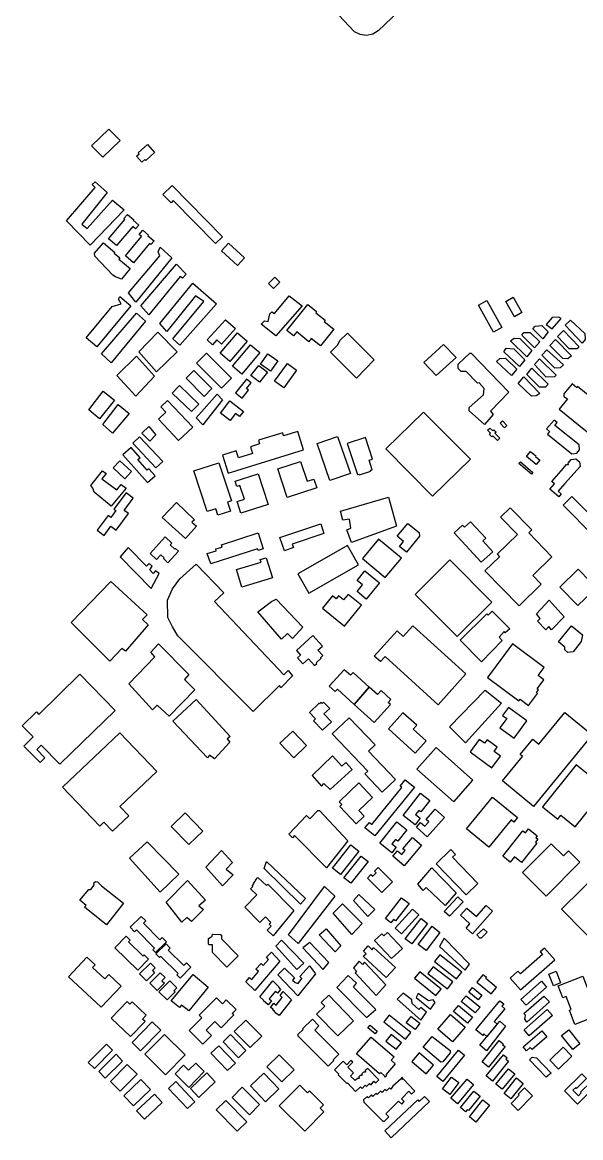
# Model space of a CAD drawing. Header units: metres. Extents: x -118 to 4032, y -3666 to 171.
# Drawn here: x -118 to 674, y -3665 to -2081 of the extents above; entities that cross this region are included whole.
import ezdxf

# ---------------------------------------------------------------- set-up
doc = ezdxf.new("R2010")
doc.units = ezdxf.units.M
doc.layers.add('CIVIL_BUILDING', color=6, linetype='Continuous')
doc.layers.add('TAXIWAY', color=5, linetype='Continuous')

msp = doc.modelspace()

# ---------------------------------------------------------------- linework, layer by layer
at = {"layer": 'CIVIL_BUILDING'}
for points in [[(4.5, -2232.4), (20.4, -2248.9), (-4.2, -2272.6), (-20.1, -2256.1), (4.5, -2232.4)], [(59.1, -2254.2), (69.4, -2265.6), (56.9, -2277.1), (55.6, -2275.7), (51.2, -2279.7), (43.5, -2271.2), (47.4, -2267.6), (46, -2266.2), (59.1, -2254.2)], [(9.7, -2333.5), (26.1, -2347.1), (-22.3, -2397.5), (-55.9, -2362.7), (-15.1, -2315.5), (-19.1, -2311.1), (-15.1, -2307.5), (2.1, -2322.7), (-33.9, -2367.5), (-26.3, -2373.5), (9.7, -2333.5)], [(94.3, -2312.7), (165.7, -2385.4), (155.9, -2395.1), (95.9, -2334), (92.6, -2337.2), (81.2, -2325.5), (94.3, -2312.7)], [(30.7, -2353.7), (39.7, -2361.4), (39.1, -2362.1), (46.9, -2368.8), (42.4, -2374.1), (38.5, -2370.7), (15.4, -2398), (4.1, -2388.4), (27.2, -2361.1), (25.5, -2359.7), (30.7, -2353.7)], [(52.4, -2376.2), (60.5, -2383), (59.8, -2383.9), (68.5, -2391.2), (64, -2396.5), (62.2, -2395.1), (39.2, -2422.4), (27.8, -2412.7), (50.9, -2385.2), (47.4, -2382.2), (52.4, -2376.2)], [(-3.2, -2393.9), (12.9, -2407.8), (12.1, -2408.7), (20.2, -2415.6), (18.8, -2417.3), (34.6, -2430.7), (22.2, -2445.5), (13.6, -2442.4), (10, -2440.1), (-15.4, -2413.2), (-15.9, -2408.9), (-3.2, -2393.9)], [(77, -2400.3), (93.8, -2415.5), (42.6, -2478.3), (32.2, -2465.1), (76.6, -2412.3), (74.2, -2406.7), (77, -2400.3)], [(174.4, -2394.5), (197, -2415.6), (186.8, -2426.4), (164.3, -2405.3), (174.4, -2394.5)], [(100.6, -2424.3), (114, -2438.5), (109, -2444.3), (105.5, -2441.8), (61, -2496.3), (49.8, -2483.5), (100.6, -2424.3)], [(95, -2530.3), (139.4, -2477.5), (127.4, -2469.5), (86.6, -2519.9), (76.6, -2508.7), (123.4, -2451.5), (157, -2480.7), (105, -2539.5), (95, -2530.3)], [(239.9, -2442.6), (247.2, -2449.9), (238.1, -2459.1), (230.8, -2451.9), (239.9, -2442.6)], [(20.2, -2470.3), (35.4, -2483.5), (-12.6, -2541.9), (-27.8, -2529.1), (9, -2484.3), (21.8, -2480.7), (18.2, -2474.3), (20.2, -2470.3)], [(260.2, -2469.5), (278.6, -2483.5), (241.5, -2526), (220.6, -2509.5), (225.3, -2504.7), (230.4, -2505.8), (233, -2494.8), (235.9, -2492), (239.5, -2494.4), (260.2, -2469.5)], [(286.9, -2481.8), (299.3, -2491.8), (298.1, -2493.3), (311.2, -2503.9), (309.8, -2505.6), (323.7, -2516.9), (304.6, -2540.4), (291.7, -2529.9), (288, -2534.5), (271.1, -2520.7), (266.5, -2526.2), (257, -2518.5), (286.9, -2481.8)], [(540.7, -2475.9), (562.2, -2514.3), (550.4, -2520.9), (529, -2482.4), (540.7, -2475.9)], [(578.2, -2471.4), (590.6, -2493.1), (580.1, -2499.1), (567.8, -2477.4), (578.2, -2471.4)], [(43.4, -2493.8), (56.5, -2505.1), (7.8, -2564.3), (-6.1, -2551.7), (43.4, -2493.8)], [(633.3, -2516), (646.1, -2501.6), (642.9, -2499.6), (633.3, -2500), (624.9, -2510), (633.3, -2516)], [(170, -2503.2), (184.1, -2515.6), (164.5, -2538), (157.7, -2531.6), (151.3, -2538.8), (144.1, -2531.6), (170, -2503.2)], [(618.8, -2511.4), (628, -2520.6), (620.4, -2530.2), (606, -2516.2), (609.2, -2512.2), (618.8, -2511.4)], [(649.7, -2518.4), (671.6, -2541.5), (669, -2544.6), (657.8, -2544.6), (641.3, -2527), (649.7, -2518.4)], [(659.7, -2503.8), (680.1, -2522.6), (680.5, -2531.4), (676.1, -2536.5), (652.1, -2510.9), (659.7, -2503.8)], [(73.8, -2521.1), (101.4, -2549.1), (72.2, -2577.1), (47, -2549.1), (73.8, -2521.1)], [(186.9, -2521.7), (200.8, -2533.9), (176, -2562.4), (162.2, -2550.6), (186.9, -2521.7)], [(343.3, -2522.4), (380.8, -2560.4), (356, -2586.4), (319.1, -2549.2), (329.5, -2538.7), (332.2, -2532.6), (343.3, -2522.4)], [(587.6, -2529.8), (604.8, -2547), (597.6, -2556.2), (574.4, -2533.4), (579.4, -2529.4), (587.6, -2529.8)], [(602.2, -2521.2), (615.8, -2534.8), (608.6, -2543.2), (590.6, -2525.2), (593.4, -2521.2), (602.2, -2521.2)], [(638.4, -2531.5), (660.8, -2554.7), (656, -2559), (648.8, -2558.5), (630.4, -2539.9), (638.4, -2531.5)], [(205.6, -2538.8), (218.9, -2550), (193.2, -2580.6), (179.9, -2569.4), (205.6, -2538.8)], [(479.1, -2538.3), (497.1, -2556.7), (469.1, -2582.7), (451.5, -2563.9), (479.1, -2538.3)], [(579.1, -2544.7), (594.7, -2560.3), (587.1, -2569.9), (565.1, -2548.7), (568.3, -2543.9), (579.1, -2544.7)], [(626.1, -2546.1), (649.5, -2567.5), (644.8, -2571.7), (637.4, -2572.2), (618.9, -2553.7), (626.1, -2546.1)], [(69, -2583.5), (42.6, -2611.9), (15.8, -2582.3), (43.4, -2555.1), (69, -2583.5)], [(143.2, -2551), (129, -2565.2), (164.1, -2600.4), (178.4, -2586.3), (143.2, -2551)], [(230, -2551.8), (244, -2561.5), (233.7, -2576.3), (219.7, -2566.6), (230, -2551.8)], [(257.9, -2565.6), (270.7, -2574.9), (252.5, -2600.1), (239.6, -2590.7), (257.9, -2565.6)], [(516.8, -2550.7), (518.8, -2550.6), (572.2, -2606.3), (545.8, -2633.2), (550, -2638), (537.5, -2652.1), (515.6, -2632.6), (515.8, -2628.1), (536.3, -2609.9), (536.8, -2600.9), (530.1, -2593), (527.5, -2593.3), (511.5, -2577), (504.6, -2576.8), (500.1, -2572.4), (500.2, -2566.2), (516.8, -2550.7)], [(567.5, -2557.9), (583.5, -2573.5), (575.9, -2582.3), (554.7, -2562.7), (559.5, -2558.3), (567.5, -2557.9)], [(615.5, -2558.7), (639.2, -2581.8), (636.7, -2584.2), (625.2, -2585), (608.3, -2566.7), (615.5, -2558.7)], [(114, -2586.4), (125.2, -2575.3), (150.7, -2601), (139.6, -2612.1), (114, -2586.4)], [(217.4, -2568.2), (229.5, -2577.6), (218.2, -2592), (206.1, -2582.5), (217.4, -2568.2)], [(604.6, -2572.2), (627.8, -2595), (624.2, -2599), (615.4, -2599), (597.4, -2581), (604.6, -2572.2)], [(104.8, -2596.6), (94.4, -2607.4), (121.8, -2633.7), (132.1, -2623), (104.8, -2596.6)], [(199.9, -2587.5), (184, -2607.3), (193.4, -2614.7), (202.6, -2603.2), (199.8, -2601), (206.4, -2592.8), (199.9, -2587.5)], [(593.4, -2584.4), (615.8, -2608), (611, -2611.2), (604.2, -2612), (585.4, -2594), (593.4, -2584.4)], [(643.4, -2630.1), (683.1, -2662.5), (709.2, -2630.5), (669.6, -2598.2), (668.4, -2599.8), (661.7, -2594.3), (650.1, -2608.5), (650.3, -2612.1), (655.5, -2615.7), (643.4, -2630.1)], [(-3.8, -2604.7), (12.6, -2617.5), (-9, -2643.9), (-24.2, -2631.1), (-3.8, -2604.7)], [(158.3, -2609.1), (165.9, -2617.1), (137.9, -2652.7), (128.3, -2642.7), (158.3, -2609.1)], [(17.4, -2623.9), (33.4, -2636.3), (9.8, -2664.3), (-4.2, -2651.9), (17.4, -2623.9)], [(87.7, -2618), (123.5, -2655.7), (103.4, -2674.8), (74.7, -2644.7), (85.5, -2634.4), (78.4, -2626.8), (87.7, -2618)], [(176.3, -2618.5), (195.7, -2633.4), (189.9, -2640.9), (184.3, -2636.5), (176.6, -2646.5), (162.8, -2635.9), (176.3, -2618.5)], [(451, -2634.7), (397.6, -2686.5), (463.9, -2753.7), (517.6, -2701.5), (451, -2634.7)], [(61, -2655.1), (71, -2666.7), (62.6, -2675.9), (51, -2664.3), (61, -2655.1)], [(545, -2657.1), (549.1, -2661.3), (550.7, -2659.7), (553.9, -2662.9), (552.3, -2664.4), (559.3, -2671.6), (555.9, -2674.9), (549.2, -2668), (547.8, -2669.4), (544.5, -2666.1), (546, -2664.6), (541.7, -2660.3), (545, -2657.1)], [(563, -2647), (569.4, -2653.7), (566.1, -2656.9), (559.6, -2650.3), (563, -2647)], [(626.9, -2665.7), (661.3, -2693.6), (668.4, -2692.9), (672.2, -2688.1), (671.7, -2681), (637.4, -2653.4), (640.5, -2649.4), (636.5, -2645.8), (625.6, -2658.3), (629.7, -2661.8), (626.9, -2665.7)], [(48.1, -2669.6), (81.1, -2704.5), (71.3, -2713.7), (38.3, -2678.8), (48.1, -2669.6)], [(165.7, -2695.7), (173.6, -2721.2), (280.8, -2688.1), (272.7, -2662), (252.4, -2668.2), (251.1, -2664), (216.8, -2674.5), (218.4, -2679.7), (205.4, -2683.7), (208.3, -2693.3), (188.3, -2699.4), (185.3, -2689.7), (165.7, -2695.7)], [(299.8, -2679.1), (328.9, -2669), (347.2, -2721.7), (318.1, -2731.8), (299.8, -2679.1)], [(342.6, -2679.3), (357.1, -2723.3), (359.5, -2722.5), (359.9, -2723.7), (376, -2718.4), (375.6, -2717.1), (378.2, -2716.3), (373.8, -2702.9), (378.6, -2701.3), (368.6, -2670.7), (342.6, -2679.3)], [(24.3, -2695.3), (59.1, -2734.6), (69.9, -2725), (61.1, -2714.9), (58.8, -2716.9), (45.6, -2702), (48.8, -2699.3), (36, -2684.9), (24.3, -2695.3)], [(597, -2697.4), (603, -2690.3), (610.5, -2696.7), (609.8, -2697.6), (616, -2702.8), (610.7, -2709), (597, -2697.4)], [(20.1, -2703.6), (36.5, -2719), (26.9, -2729.2), (10.5, -2713.8), (20.1, -2703.6)], [(125.1, -2718.1), (160.7, -2706.5), (178.3, -2760.4), (173, -2762.2), (177.2, -2775), (159.2, -2780.9), (156.2, -2771.7), (143.9, -2775.7), (125.1, -2718.1)], [(276.4, -2704.4), (285.7, -2732.7), (295.4, -2729.5), (299.5, -2741.8), (257.5, -2755.7), (244.1, -2715.1), (276.4, -2704.4)], [(586.3, -2707.6), (588.4, -2705.1), (606.3, -2720.1), (604.2, -2722.6), (586.3, -2707.6)], [(651.5, -2735.8), (642, -2747), (646.4, -2750.7), (642.9, -2754.8), (630.3, -2744.1), (636.9, -2736.4), (632.9, -2733), (646.1, -2717.8), (646.5, -2718.1), (653.9, -2708.9), (656.5, -2708.8), (656.3, -2707), (660.4, -2701.8), (667, -2701), (672.3, -2705.1), (673.1, -2711.8), (651.5, -2735.8)], [(-4.6, -2717.9), (0.6, -2721.9), (-5.4, -2729.1), (15.8, -2745.1), (21.8, -2737.1), (29, -2742.7), (7.8, -2767.9), (-16.6, -2748.3), (-18.2, -2742.7), (-21.4, -2738.7), (-4.6, -2717.9)], [(216.5, -2722), (230.3, -2765.7), (191.5, -2778), (186.3, -2761.6), (196.7, -2758.3), (190.5, -2738.7), (186, -2740.1), (183.6, -2732.4), (216.5, -2722)], [(-12.3, -2802.2), (-2.4, -2809.5), (7.2, -2796.4), (15, -2802.1), (32.1, -2778.7), (26.2, -2774.4), (39.1, -2756.9), (28.8, -2749.3), (11.7, -2772.5), (14.4, -2774.4), (7.3, -2784.1), (3.2, -2781.1), (-12.3, -2802.2)], [(401.4, -2755.1), (412.6, -2796.7), (348.6, -2819.5), (342.2, -2801.5), (347.8, -2799.1), (345.8, -2786.3), (336.6, -2787.9), (333, -2775.1), (401.4, -2755.1)], [(661.5, -2754.4), (649, -2766.8), (692.9, -2810.6), (705.3, -2798.2), (661.5, -2754.4)], [(113, -2813.9), (80.2, -2784.3), (100.2, -2762.7), (125.8, -2787.5), (122.2, -2790.7), (128.6, -2796.7), (113, -2813.9)], [(560.2, -2783.8), (584.2, -2808.5), (555.5, -2836.4), (558.8, -2839.8), (538.2, -2859.9), (586.5, -2909.6), (618, -2879), (605.9, -2866.5), (633.2, -2839.9), (600.2, -2805.9), (604.6, -2801.6), (574.1, -2770.2), (560.2, -2783.8)], [(305, -2793.2), (309.7, -2807), (264.7, -2822.1), (266.3, -2827), (253.5, -2831.3), (247.2, -2812.6), (305, -2793.2)], [(445.2, -2810.9), (426.8, -2833.5), (416.8, -2825.4), (422.7, -2818.2), (413.7, -2810.9), (428.6, -2792.5), (444.8, -2805.7), (445.2, -2810.9)], [(494.4, -2806), (532.7, -2847.7), (549.1, -2832.7), (535.1, -2817.4), (539.2, -2813.7), (517.8, -2790.3), (509.3, -2798.1), (506.4, -2795), (494.4, -2806)], [(84.2, -2811.5), (94, -2820.4), (91.5, -2823.1), (98.1, -2829), (98.9, -2828), (103.1, -2831.8), (88.2, -2848.4), (81.8, -2842.6), (82.9, -2841.4), (78, -2837), (72, -2843.7), (62.8, -2835.4), (84.2, -2811.5)], [(216.1, -2806), (223.3, -2828.8), (216.2, -2831), (215.3, -2828.5), (149, -2849.8), (144.1, -2835.4), (156.8, -2831.5), (156.1, -2828.9), (165, -2826.1), (164.2, -2823), (216.1, -2806)], [(386.9, -2814.9), (364.4, -2842.5), (396.3, -2869.5), (419.7, -2842), (386.9, -2814.9)], [(31.8, -2826.7), (20.6, -2839.9), (64.6, -2885.1), (75.8, -2863.9), (70.6, -2859.9), (67.4, -2863.9), (62.6, -2858.3), (65.8, -2853.1), (61.8, -2849.5), (57.8, -2853.1), (31.8, -2826.7)], [(272.5, -2864.2), (288.2, -2891.8), (358.7, -2851.6), (343, -2824), (272.5, -2864.2)], [(128.1, -2850.6), (167.7, -2891.3), (154.5, -2903.3), (252.7, -3007.4), (259.1, -3001.4), (265.1, -3009), (248.7, -3025.9), (246.4, -3022.8), (209.1, -3059.8), (102.3, -2952.2), (94.7, -2939.4), (88.2, -2926.3), (87.7, -2901.8), (94.5, -2885.4), (104.9, -2871.4), (128.1, -2850.6)], [(220.4, -2847.4), (219.3, -2843.9), (227.8, -2841.3), (236.6, -2869.8), (193.3, -2883.1), (185.6, -2858.2), (220.4, -2847.4)], [(488.4, -2844.5), (439.2, -2893.3), (498.7, -2953.4), (548, -2904.6), (488.4, -2844.5)], [(367.6, -2860.1), (388.5, -2877.1), (369.8, -2900.1), (356.7, -2889.4), (364.3, -2880), (356.6, -2873.7), (367.6, -2860.1)], [(670.2, -2857.7), (644.3, -2883), (670, -2909.3), (690.3, -2889.5), (692, -2891.4), (698.8, -2884.7), (689, -2874.6), (687.8, -2875.7), (670.2, -2857.7)], [(7.4, -2875.1), (59, -2922.3), (52.2, -2929.1), (60.2, -2936.7), (28.2, -2973.9), (22.6, -2970.3), (5.8, -2988.3), (-49, -2933.1), (7.4, -2875.1)], [(307.6, -2912.9), (338.7, -2938.3), (362.9, -2908.7), (344, -2893.3), (337.5, -2901.2), (330.5, -2895.5), (327, -2899.8), (321.9, -2895.5), (307.6, -2912.9)], [(241.8, -2900.3), (279.8, -2939.9), (265, -2955.9), (257.8, -2949.1), (249.4, -2957.1), (215.8, -2918.3), (235, -2903.5), (241.8, -2900.3)], [(629.5, -2901.5), (650.7, -2925.1), (632.7, -2943.5), (628.7, -2939.1), (624.7, -2943.9), (612.7, -2931.5), (616.3, -2927.5), (611.1, -2921.1), (629.5, -2901.5)], [(533.3, -2989.1), (502.8, -2958.6), (540.6, -2920.9), (542.6, -2922.9), (548.4, -2917.2), (573.5, -2942.3), (566.9, -2947.8), (565.5, -2946.3), (558.2, -2953.9), (562.8, -2958.9), (533.3, -2989.1)], [(413.6, -2945.1), (422.3, -2953), (435.7, -2938.1), (511.2, -3006.4), (471.7, -3050), (396.3, -2981.8), (389.8, -2988.9), (381.1, -2981), (413.6, -2945.1)], [(660.8, -2937.9), (676.8, -2950.7), (674.8, -2960.3), (663.2, -2975.1), (656, -2975.9), (651.6, -2972.3), (651.6, -2968.3), (642.4, -2960.7), (660.8, -2937.9)], [(293.7, -2951.8), (270.6, -2973), (276.5, -2979.5), (272.2, -2983.4), (279.9, -2991.8), (287.5, -2984.8), (296.3, -2994.5), (299.7, -2991.4), (298.8, -2990.4), (305.7, -2984.1), (304.9, -2983.3), (308.3, -2980.2), (301.2, -2972.5), (307.5, -2966.8), (293.7, -2951.8)], [(75, -2963.5), (117.8, -3007.1), (111.8, -3014.3), (126.2, -3029.1), (89.8, -3066.3), (73, -3050.7), (66.2, -3057.1), (32.6, -3020.3), (69.8, -2981.9), (63.8, -2975.5), (75, -2963.5)], [(577.2, -2963.7), (541.8, -3011.4), (586.2, -3044.4), (587.9, -3042.1), (600.1, -3051.2), (612.9, -3034), (611.1, -3032.7), (614, -3028.8), (612.3, -3027.5), (621.7, -3014.8), (613.5, -3008.8), (622.2, -2997.1), (577.2, -2963.7)], [(-36.6, -3006.8), (13.5, -3058.1), (-65, -3134.6), (-91.5, -3107.4), (-98, -3113.7), (-86.4, -3125.6), (-93.3, -3132.3), (-116.3, -3108.7), (-103, -3095.7), (-118.4, -3079.9), (-98.4, -3060.4), (-95, -3063.8), (-36.6, -3006.8)], [(352.4, -3049.6), (374, -3025.3), (350.9, -3004.3), (347.3, -3008.2), (338.5, -3000.3), (317.2, -3023.8), (325.7, -3031.5), (328.7, -3028.2), (352.4, -3049.6)], [(374, -3025.3), (352.4, -3049.6), (380.9, -3075.4), (404, -3049.8), (400.7, -3046.8), (404.6, -3042.5), (390.7, -3029.9), (385.5, -3035.7), (374, -3025.3)], [(538.3, -3029.5), (561.5, -3047.9), (510.7, -3104.3), (487.9, -3081.5), (538.3, -3029.5)], [(128.2, -3042.7), (176.6, -3095.1), (172.2, -3098.3), (176.2, -3103.1), (154.2, -3127.1), (147.4, -3121.5), (144.2, -3125.5), (95.4, -3073.5), (128.2, -3042.7)], [(289.1, -3061), (297.8, -3070.2), (294.8, -3073), (307.6, -3086.4), (320.3, -3074.2), (309.7, -3063.1), (317.8, -3055.4), (309.1, -3046.3), (307.1, -3048.2), (305.7, -3046.7), (303.4, -3048.8), (302.7, -3048), (289.1, -3061)], [(571.5, -3053.8), (563.1, -3065.2), (569, -3069.5), (559.3, -3082.7), (579.7, -3097.7), (597.8, -3073.1), (571.5, -3053.8)], [(345.6, -3068.5), (321.4, -3091.4), (371.9, -3144.6), (367.9, -3148.4), (392.2, -3174.1), (411, -3156.3), (372.8, -3116.1), (382.2, -3107.1), (345.6, -3068.5)], [(401.1, -3084.4), (439.3, -3118.8), (454.9, -3101.5), (436.4, -3084.8), (441.3, -3079.3), (421.6, -3061.6), (401.1, -3084.4)], [(690.4, -3092.6), (606.9, -3194.5), (562.9, -3158.4), (591.5, -3123.4), (588.3, -3120.8), (606.2, -3098.9), (614.8, -3105.9), (651.6, -3060.9), (690.4, -3092.6)], [(265.3, -3087.4), (285.1, -3108), (267, -3125.4), (247.2, -3104.8), (265.3, -3087.4)], [(20.1, -3089.8), (72.4, -3145.1), (20.1, -3194.6), (32.6, -3207.8), (9.7, -3229.5), (-2.5, -3216.7), (-8.6, -3222.5), (-61.3, -3167), (20.1, -3089.8)], [(517.2, -3117.1), (547.9, -3139.7), (560.2, -3123), (551.1, -3116.3), (555.3, -3110.5), (541.1, -3100.1), (537.5, -3104.9), (530.1, -3099.5), (517.2, -3117.1)], [(468.7, -3110.9), (441.6, -3141.5), (493.9, -3187.8), (521, -3157.2), (468.7, -3110.9)], [(292.7, -3150.7), (306.3, -3165.9), (309.5, -3161.9), (318.7, -3170.7), (349.9, -3141.9), (340.7, -3131.9), (335.1, -3137.5), (321.9, -3122.7), (292.7, -3150.7)], [(667.7, -3135.4), (619.6, -3194.9), (641.4, -3212.5), (645.8, -3207), (666.1, -3223.4), (709.7, -3169.3), (667.7, -3135.4)], [(359.4, -3161.2), (378.7, -3181.6), (359.1, -3200.2), (366.7, -3208.2), (355.2, -3219), (332.2, -3194.6), (335, -3192), (331.1, -3187.9), (359.4, -3161.2)], [(425.1, -3156.7), (438, -3167.1), (381.8, -3236.3), (367.9, -3225), (374.1, -3217.4), (377.7, -3220.3), (420.4, -3167.7), (417.9, -3165.6), (425.1, -3156.7)], [(446.6, -3175.8), (459.8, -3186.1), (447.2, -3202.4), (444.2, -3200.1), (439.6, -3206), (446.4, -3211.3), (439.3, -3220.5), (422.3, -3207.3), (446.6, -3175.8)], [(548.9, -3181.2), (584.5, -3210.4), (579.3, -3216.8), (575.5, -3213.6), (543.7, -3252.3), (512, -3226.3), (548.9, -3181.2)], [(467.6, -3198.6), (480.7, -3210.4), (456.2, -3237.8), (440.8, -3224), (446.8, -3217.2), (452.9, -3222.6), (458.5, -3216.3), (454.8, -3212.9), (467.6, -3198.6)], [(112.8, -3203.8), (137.6, -3229.5), (117.9, -3248.6), (93, -3222.9), (112.8, -3203.8)], [(303.2, -3200.4), (343.6, -3243.2), (313.2, -3281.6), (268, -3235.6), (264.8, -3239.2), (259.6, -3234), (284.8, -3207.2), (289.6, -3212), (301.2, -3200.4), (303.2, -3200.4)], [(413.3, -3216.5), (427.4, -3227.8), (414.4, -3243.9), (411.2, -3241.3), (406.1, -3247.5), (412.2, -3252.4), (405.9, -3260.3), (388.9, -3246.6), (413.3, -3216.5)], [(610.4, -3238.7), (613.4, -3241), (609.8, -3245.5), (611.6, -3246.9), (589.8, -3274.2), (579.9, -3266.3), (574.1, -3273.5), (563.3, -3265), (591.9, -3229.1), (595.5, -3232), (599.9, -3226.4), (612.3, -3236.3), (610.4, -3238.7)], [(58.7, -3244.9), (103.6, -3290.9), (77.2, -3316.1), (33.5, -3268.1), (58.7, -3244.9)], [(435.3, -3238.6), (448.1, -3249.5), (423.3, -3278.8), (407.4, -3265.3), (414, -3257.5), (420.2, -3262.7), (424.7, -3257.3), (421.6, -3254.7), (435.3, -3238.6)], [(164.2, -3257.1), (179.8, -3274.3), (171, -3283.5), (180.6, -3291.5), (165.8, -3307.1), (142.2, -3280.7), (164.2, -3257.1)], [(347.7, -3249.2), (359.1, -3258.1), (333.2, -3291.1), (321.8, -3282.2), (347.7, -3249.2)], [(489.7, -3255.7), (468.9, -3275.9), (511.6, -3320), (528.2, -3303.9), (492.1, -3266.7), (496.4, -3262.6), (489.7, -3255.7)], [(591.6, -3288.5), (624.9, -3321.8), (672.9, -3273.7), (656.7, -3257.5), (649.4, -3264.8), (632.3, -3247.7), (591.6, -3288.5)], [(228.2, -3272.7), (283.4, -3325.5), (276.2, -3333.1), (225, -3282.7), (228.2, -3272.7)], [(362.5, -3265.1), (372.3, -3272.9), (347.9, -3303.7), (338.1, -3295.8), (362.5, -3265.1)], [(386.5, -3281.4), (406.9, -3301.8), (391.8, -3316.9), (371.3, -3296.3), (376.4, -3291.3), (379, -3293.8), (383.9, -3288.8), (381.5, -3286.4), (386.5, -3281.4)], [(462.7, -3281.9), (497.5, -3317.1), (481.5, -3335.1), (454.7, -3309.5), (450.3, -3313.9), (442.7, -3305.1), (462.7, -3281.9)], [(646.8, -3340.2), (711.4, -3406.1), (768.5, -3350.1), (731.4, -3312.4), (735.6, -3308.3), (712.6, -3284.9), (708.7, -3288.8), (704, -3284.1), (646.8, -3340.2)], [(-16.3, -3306.5), (-17, -3305), (-16.5, -3302.5), (-14.4, -3301), (-11.9, -3301.4), (-5.8, -3307.1), (25.2, -3331.9), (1, -3362.8), (-30.1, -3337.8), (-27.7, -3335), (-36.6, -3327.8), (-23.9, -3312.6), (-21, -3312.7), (-16.3, -3306.5)], [(115.8, -3299.5), (141.4, -3327.5), (132.2, -3335.5), (138.6, -3340.7), (121.8, -3357.9), (115, -3352.3), (108.2, -3358.7), (85.8, -3330.7), (115.8, -3299.5)], [(230, -3304.7), (267.1, -3342.2), (237.6, -3378.5), (229.2, -3370.2), (234.7, -3364.7), (232.1, -3361.9), (234.4, -3359.2), (226.7, -3351.3), (218.6, -3359.5), (197.3, -3337.5), (214.2, -3320.2), (205.3, -3311.6), (208.6, -3308.2), (207.7, -3307.3), (210.7, -3304.2), (209.8, -3303.3), (213.1, -3299.9), (212.3, -3299.1), (216, -3295.3), (227.9, -3306.8), (230, -3304.7)], [(310.6, -3308.3), (325, -3321.9), (273, -3389.1), (259.4, -3376.7), (310.6, -3308.3)], [(359.4, -3319.5), (381.8, -3341.1), (371.8, -3350.7), (351.4, -3328.3), (359.4, -3319.5)], [(419.9, -3324.2), (430.5, -3332.6), (411.1, -3357.1), (408.5, -3355), (404.7, -3359.8), (396.8, -3353.5), (419.9, -3324.2)], [(499.6, -3323.1), (507, -3329.8), (487.9, -3350.6), (480.5, -3343.9), (499.6, -3323.1)], [(335.8, -3332.7), (363.8, -3360.7), (349, -3376.3), (322.6, -3345.9), (335.8, -3332.7)], [(435.3, -3340.3), (444.4, -3348.6), (419.5, -3375.6), (410.5, -3367.3), (435.3, -3340.3)], [(539.9, -3335.3), (548.8, -3343.2), (520.3, -3375.3), (511.3, -3367.3), (516.8, -3361.1), (503.3, -3349.1), (512.5, -3338.9), (526, -3350.9), (539.9, -3335.3)], [(34.7, -3366), (50.4, -3350.7), (56.7, -3357.2), (53.7, -3360.1), (76.9, -3384.1), (80.2, -3380.9), (86, -3386.9), (70.6, -3401.9), (66.8, -3398), (69.1, -3395.8), (43.6, -3369.7), (40.9, -3372.4), (34.7, -3366)], [(447.5, -3353.8), (456.6, -3361), (434.2, -3389.5), (425.1, -3382.4), (447.5, -3353.8)], [(312.6, -3368.3), (333.8, -3392.3), (325.8, -3401.1), (303, -3377.1), (312.6, -3368.3)], [(381.5, -3384.9), (405.7, -3410.6), (421.1, -3396.2), (399.7, -3373.5), (394.6, -3378.3), (391.7, -3375.3), (381.5, -3384.9)], [(463, -3364.8), (474.2, -3373.4), (454.5, -3399.1), (443.3, -3390.5), (463, -3364.8)], [(541.2, -3373.2), (532.8, -3381.7), (531, -3381.4), (526.8, -3377), (536, -3368.2), (541.2, -3373.2)], [(13, -3395.3), (45.6, -3426.9), (60.7, -3411.3), (54.6, -3405.3), (52.9, -3407), (32.1, -3386.8), (34.5, -3384.4), (28.9, -3378.9), (13, -3395.3)], [(120.9, -3423), (105.5, -3438.4), (100.8, -3433.7), (102.7, -3431.9), (78.2, -3407.6), (76.5, -3409.2), (71.3, -3404.1), (85.6, -3389.7), (91.5, -3395.6), (88.7, -3398.5), (111, -3420.6), (114.7, -3416.8), (120.9, -3423)], [(164.3, -3382.6), (187.8, -3406.6), (171.7, -3422.7), (151.3, -3401.9), (151.6, -3390.9), (146.3, -3391), (145.6, -3389.5), (145.9, -3381.9), (148.3, -3380.9), (150.8, -3378.6), (151.2, -3376.7), (152, -3376.1), (163, -3376.2), (164.3, -3377.3), (164.3, -3382.6)], [(249.4, -3384.3), (281, -3417.1), (271, -3425.9), (241.4, -3393.1), (249.4, -3384.3)], [(279.8, -3395.5), (308.6, -3426.3), (316.6, -3416.3), (289.4, -3387.9), (279.8, -3395.5)], [(473.8, -3393.5), (510.2, -3427.1), (516.2, -3418.7), (480.2, -3381.5), (473.8, -3393.5)], [(235.1, -3401.4), (247.1, -3414.2), (211.5, -3455.8), (198.7, -3443.8), (203.9, -3437.4), (207.1, -3440.2), (216.6, -3429.1), (213.1, -3425.8), (220.7, -3417.8), (223.5, -3420.6), (231.1, -3411.8), (228.3, -3408.6), (235.1, -3401.4)], [(411.4, -3423.5), (397.8, -3437.5), (365.4, -3407.1), (369.8, -3403.9), (365.8, -3399.9), (372.6, -3392.7), (378.2, -3398.3), (380.2, -3395.1), (411.4, -3423.5)], [(474.1, -3405.2), (466.6, -3414.7), (497.7, -3439.4), (505.2, -3430), (474.1, -3405.2)], [(574, -3438.3), (588.6, -3455), (637.1, -3412.4), (622.5, -3395.8), (616.6, -3400.9), (620, -3404.8), (588.4, -3432.5), (585, -3428.6), (574, -3438.3)], [(-53, -3436.4), (-6.6, -3479.8), (21.7, -3449.6), (4.3, -3433.4), (-1.5, -3439.5), (-18.8, -3423.3), (-15.1, -3419.4), (-26.9, -3408.4), (-53, -3436.4)], [(63.3, -3417.1), (69.9, -3423.8), (66.2, -3427.5), (69.4, -3430.8), (57.7, -3442.3), (47.9, -3432.3), (63.3, -3417.1)], [(297.8, -3432.3), (272.6, -3463.5), (244.3, -3433.8), (253.8, -3424.3), (267.8, -3437.9), (265, -3441.1), (269, -3444.7), (273, -3445.9), (278.2, -3438.7), (275.4, -3435.9), (289, -3421.1), (297.8, -3432.3)], [(397.4, -3447.9), (367, -3415.9), (364.2, -3419.1), (359.8, -3414.3), (351.4, -3423.9), (355.8, -3428.7), (353.8, -3430.7), (383.8, -3463.1), (397.4, -3447.9)], [(77.4, -3430.8), (84.2, -3437.7), (79.8, -3442.1), (83.2, -3445.6), (72.8, -3455.8), (62.6, -3445.4), (77.4, -3430.8)], [(123.9, -3433.2), (145.5, -3451.1), (117.7, -3484.9), (107.6, -3476.6), (104.5, -3480.3), (92.9, -3470.7), (123.9, -3433.2)], [(383.4, -3482.7), (351.8, -3451.1), (355.8, -3445.5), (344.2, -3434.7), (327.8, -3451.5), (370.2, -3494.3), (383.4, -3482.7)], [(438.2, -3438.4), (468.4, -3463.1), (476, -3453.9), (445.8, -3429.2), (438.2, -3438.4)], [(464.7, -3422.2), (457.1, -3431.9), (484.9, -3453.4), (492.4, -3443.7), (464.7, -3422.2)], [(526.6, -3444.1), (547, -3460.9), (554.6, -3451.6), (539.2, -3439), (540.3, -3437.6), (535.3, -3433.6), (526.6, -3444.1)], [(639, -3428.5), (645.5, -3445.1), (635.2, -3449.1), (628.7, -3432.6), (639, -3428.5)], [(676.9, -3435.8), (698.5, -3491.6), (665.8, -3504.2), (658, -3484), (660.7, -3483), (653.5, -3464.4), (648.5, -3466.3), (641.9, -3449.3), (676.9, -3435.8)], [(75.5, -3457.7), (87.2, -3469.2), (98.3, -3457.8), (96.8, -3456.3), (100.9, -3452.1), (90.8, -3442.2), (75.5, -3457.7)], [(237, -3442.3), (245.6, -3450.7), (245.1, -3451.4), (248.2, -3454.3), (243.7, -3459.7), (240.7, -3457.1), (231.8, -3467.9), (235, -3470.8), (230.3, -3476.1), (223.5, -3470.1), (223.9, -3469.5), (218.9, -3464.8), (237, -3442.3)], [(520.7, -3451.8), (533.7, -3462.8), (528.4, -3469.1), (515.4, -3458.1), (520.7, -3451.8)], [(618.2, -3442.8), (625.7, -3451.3), (596.6, -3477), (589.1, -3468.5), (618.2, -3442.8)], [(132.7, -3490.9), (136.5, -3494.6), (118.4, -3512.9), (137.9, -3532.2), (150.2, -3519.7), (142.7, -3512.2), (154.7, -3500.1), (163.6, -3508.9), (181.7, -3490.6), (179.5, -3488.4), (185, -3482.8), (171.1, -3469.1), (165.5, -3474.8), (157, -3466.3), (132.7, -3490.9)], [(251.7, -3457.6), (263.5, -3469), (245.9, -3491.6), (241.5, -3488.3), (239.2, -3485), (236.7, -3483.2), (237.4, -3482.6), (233.9, -3479.9), (238.4, -3474.1), (241.7, -3476.8), (250.2, -3465.7), (247.3, -3463.2), (251.7, -3457.6)], [(351.8, -3498.8), (316.8, -3462.6), (305.9, -3473), (311, -3478.3), (299.3, -3489.6), (329.2, -3520.5), (351.8, -3498.8)], [(413.8, -3468.3), (447, -3497.9), (455, -3486.7), (447, -3480.3), (444.2, -3482.7), (435, -3474.3), (434.6, -3469.1), (422.2, -3459.5), (413.8, -3468.3)], [(440.6, -3465.9), (461, -3482.3), (467.4, -3473.1), (464.6, -3469.1), (457.8, -3470.7), (443.4, -3460.3), (440.6, -3465.9)], [(511.3, -3463.4), (531.2, -3479.4), (524.4, -3487.8), (504.5, -3471.8), (511.3, -3463.4)], [(621.6, -3464.1), (629.8, -3472), (597.6, -3500.8), (594.1, -3495.6), (595.4, -3494.6), (595.7, -3491.1), (593.1, -3488.6), (621.6, -3464.1)], [(35.2, -3521.5), (55.8, -3500), (52.3, -3496.6), (57.4, -3491.2), (37.3, -3472), (34.1, -3475.4), (30.3, -3471.8), (7.8, -3495.3), (35.2, -3521.5)], [(500.6, -3477.4), (520.4, -3493.9), (513.3, -3502.5), (493.4, -3486), (500.6, -3477.4)], [(559.5, -3470.4), (564.9, -3475), (562.1, -3478.3), (566.4, -3481.9), (551.2, -3500), (555.5, -3503.7), (540.9, -3521.1), (536.6, -3517.5), (535.1, -3519.7), (525.3, -3511.7), (559.5, -3470.4)], [(626.6, -3483), (633.9, -3491.3), (601, -3520.1), (593.7, -3511.7), (626.6, -3483)], [(65.9, -3500.4), (78.1, -3512.2), (49.5, -3541.6), (37.3, -3529.8), (65.9, -3500.4)], [(198.6, -3498), (221.3, -3520.7), (205, -3537), (182.3, -3514.3), (198.6, -3498)], [(272.5, -3520.1), (315.8, -3563.4), (323.6, -3555.5), (322.6, -3554.5), (330.7, -3546.3), (296.5, -3512.1), (302.6, -3506), (293.3, -3496.6), (279.4, -3510.6), (280, -3511.2), (272.6, -3518.6), (272.5, -3520.1)], [(402, -3491.1), (394.5, -3500.6), (425.6, -3525.1), (433.1, -3515.6), (402, -3491.1)], [(433.2, -3492.8), (445.9, -3502.5), (439.2, -3511.4), (426.4, -3501.7), (433.2, -3492.8)], [(489.3, -3490.1), (510, -3507.8), (492.1, -3528.7), (471.4, -3511), (489.3, -3490.1)], [(559.1, -3499.6), (567.5, -3506.8), (540.2, -3541.6), (530.8, -3533.7), (559.1, -3499.6)], [(375.1, -3505.4), (385.1, -3513.8), (382.2, -3517.3), (372.1, -3509), (375.1, -3505.4)], [(618.9, -3513.3), (626.2, -3521.7), (605.1, -3539.8), (602.5, -3536.8), (597, -3541.5), (592.3, -3536), (618.9, -3513.3)], [(657, -3511.8), (673, -3531.7), (663, -3539.8), (647, -3519.8), (657, -3511.8)], [(1, -3532.1), (9.8, -3540.9), (-16.2, -3566.9), (-25, -3558.1), (1, -3532.1)], [(83.5, -3518.3), (112.8, -3547.4), (84.7, -3575.7), (55.4, -3546.6), (83.5, -3518.3)], [(177, -3518.6), (198.8, -3541.2), (188.2, -3551.4), (166.5, -3528.8), (177, -3518.6)], [(376.9, -3522), (409.3, -3550.2), (405, -3555.1), (410.9, -3560.2), (397.6, -3575.5), (398.5, -3576.3), (396.4, -3578.8), (395.2, -3577.7), (395.8, -3577), (390.5, -3572.4), (388.7, -3574.5), (356, -3546.1), (376.9, -3522)], [(405.1, -3518.5), (397.7, -3527.7), (412, -3539.4), (419.5, -3530.2), (405.1, -3518.5)], [(463, -3521.4), (488.8, -3541.1), (488.7, -3544.7), (478.5, -3557.3), (475.3, -3557.5), (450.6, -3536.3), (463, -3521.4)], [(558.2, -3526.8), (564.2, -3531.6), (563.2, -3532.9), (566.6, -3535.6), (543.4, -3564.7), (534.1, -3557.3), (558.2, -3526.8)], [(14.6, -3546.6), (24, -3556.2), (-0.6, -3580.6), (-10, -3571), (14.6, -3546.6)], [(160.3, -3534.3), (183.9, -3559), (172.8, -3569.6), (149.2, -3545), (160.3, -3534.3)], [(246.1, -3547.1), (267.4, -3568.6), (250.1, -3585.7), (228.8, -3564.2), (246.1, -3547.1)], [(434.3, -3557), (454.8, -3574.1), (465.1, -3561.8), (444.6, -3544.7), (434.3, -3557)], [(500.7, -3540.7), (509.3, -3547.8), (478.6, -3585.2), (470, -3578.2), (500.7, -3540.7)], [(569.6, -3551.5), (568, -3553.4), (571.8, -3556.5), (549, -3584.6), (539.9, -3577.1), (564.3, -3547.2), (569.6, -3551.5)], [(649.1, -3536.6), (661.3, -3549.2), (642.4, -3567.5), (630.2, -3554.8), (649.1, -3536.6)], [(30.6, -3561.1), (44.6, -3574.9), (20.6, -3599.1), (6.7, -3585.3), (30.6, -3561.1)], [(127.7, -3559.1), (139.9, -3571.2), (117.9, -3593.6), (98.3, -3574.4), (110.4, -3562.1), (117.6, -3569.3), (127.7, -3559.1)], [(324.4, -3568.8), (330.6, -3574.8), (329.6, -3575.8), (342, -3587.8), (343, -3587.1), (354.4, -3599.4), (361.4, -3592.6), (363.8, -3595), (368, -3590.3), (370.2, -3592.5), (374.5, -3588.1), (376.5, -3589.8), (380.4, -3584.5), (383.1, -3587), (387.5, -3582.6), (371.9, -3566.6), (368.2, -3569.4), (368.4, -3571.9), (365.9, -3572), (363.6, -3574.5), (363.6, -3576.9), (361.2, -3576.6), (359.4, -3578.5), (359.5, -3580.8), (357.2, -3580.9), (354, -3584), (347.4, -3577.4), (351.7, -3572.8), (343.7, -3564.8), (350.6, -3557.9), (348, -3555.3), (342.2, -3561.4), (337.1, -3556.1), (324.4, -3568.8)], [(611.4, -3551.5), (632.3, -3573.2), (624.8, -3579.2), (601.3, -3554.3), (605.3, -3550.7), (611.4, -3551.5)], [(143.5, -3572.9), (155.5, -3585.6), (132.1, -3607.8), (120.1, -3595.1), (143.5, -3572.9)], [(224.5, -3573.4), (245.6, -3595.8), (226.5, -3613.9), (205.3, -3591.4), (224.5, -3573.4)], [(397.4, -3630.9), (415.6, -3613), (420.1, -3617.4), (423.5, -3613.8), (419.6, -3609.9), (430.1, -3598.9), (434.1, -3603.3), (438.7, -3599.1), (422.1, -3581.4), (420.6, -3582.5), (421.2, -3580.1), (420.2, -3579.1), (419.1, -3581.4), (407.5, -3591.9), (404.5, -3596), (402.7, -3594.1), (398.3, -3598.4), (396, -3596.6), (392.2, -3600.9), (389.7, -3598.9), (385.2, -3603.8), (383.2, -3602.1), (379.2, -3606.4), (377, -3604), (372.9, -3608.6), (370.5, -3606.9), (366, -3611.1), (366.2, -3614.4), (393.1, -3641.6), (395.8, -3641.7), (401.8, -3635.2), (397.4, -3630.9)], [(490.8, -3579), (501.1, -3586.8), (488.3, -3603.5), (478.1, -3595.7), (490.8, -3579)], [(571.4, -3567), (580.4, -3574.4), (562.5, -3596.2), (553.5, -3588.8), (571.4, -3567)], [(582.8, -3580.1), (592.6, -3588.1), (575.1, -3610), (565.2, -3602), (582.8, -3580.1)], [(675.8, -3574.2), (682.4, -3580.9), (668.1, -3595), (666.9, -3593.8), (663.1, -3597.5), (670.9, -3605.5), (674.8, -3601.5), (673.8, -3600.4), (689.3, -3585.2), (695.6, -3591.5), (669.5, -3617.2), (651.1, -3598.5), (675.8, -3574.2)], [(49.9, -3582.3), (63.6, -3596.7), (39.2, -3619.9), (25.5, -3605.5), (49.9, -3582.3)], [(99.5, -3585.4), (126.3, -3614), (115.9, -3623.7), (89.1, -3595.1), (99.5, -3585.4)], [(193.8, -3593.4), (218.4, -3618), (203.8, -3632.6), (179.2, -3608), (193.8, -3593.4)], [(275.5, -3590.4), (286.4, -3601.1), (289, -3598.5), (309.2, -3618.4), (304.4, -3623.3), (309.3, -3628.2), (282.3, -3655.5), (246.3, -3619.9), (275.5, -3590.4)], [(513.1, -3581.7), (522.1, -3589.3), (499, -3616.7), (489.9, -3609), (513.1, -3581.7)], [(594.4, -3594.4), (605.8, -3605.7), (585.3, -3626.2), (575.4, -3616.3), (586.7, -3604.4), (585.5, -3603.3), (594.4, -3594.4)], [(69.1, -3603.1), (80.2, -3614.9), (54.8, -3638.7), (43.7, -3626.8), (69.1, -3603.1)], [(459.4, -3613.7), (405.1, -3665), (396, -3655.3), (442.7, -3611.1), (445, -3613.6), (452.5, -3606.5), (459.4, -3613.7)], [(522.5, -3598.8), (531.5, -3606.2), (514.7, -3626.6), (513.1, -3625.3), (510.7, -3628.2), (503.3, -3622.1), (522.5, -3598.8)], [(535.3, -3611.4), (544.7, -3619), (525.4, -3643), (516, -3635.4), (535.3, -3611.4)], [(170.2, -3612.3), (200, -3642.4), (186.6, -3655.7), (156.7, -3625.6), (170.2, -3612.3)]]:
    msp.add_lwpolyline(points, close=True, dxfattribs=at)
at = {"layer": 'TAXIWAY'}
msp.add_lwpolyline([(1402.8, -1126.8), (1206.4, -1313.4), (1135.9, -1378.6), (1126, -1390.4), (1033.7, -1477.9), (937.5, -1570.9), (738.1, -1757.7), (386.7, -2092.8), (378.9, -2097.6), (370, -2099.6), (360.9, -2098.4), (352.8, -2094.2), (323, -2062.7), (299.1, -2021.3), (297.3, -2013.6), (297.6, -2005.7), (299.9, -1998.1), (304.7, -1991.5)], dxfattribs=at)

doc.saveas('drawing.dxf')
